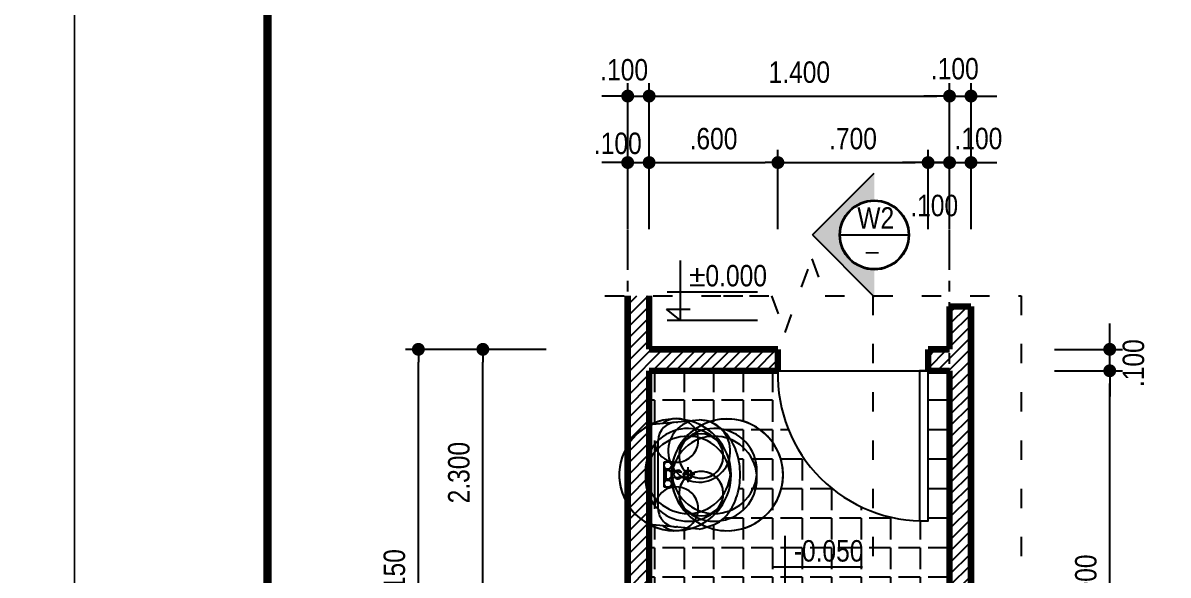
# Model space of a CAD drawing. Header units: millimetres. Extents: x 120 to 288, y 58 to 216.
# Drawn here: x 203.27 to 213.94, y 101.39 to 106.54 of the extents above; entities that cross this region are included whole.
import ezdxf

# ---------------------------------------------------------------- set-up
doc = ezdxf.new("R2010")
doc.units = ezdxf.units.MM
doc.header["$LTSCALE"] = 0.3
doc.header["$MEASUREMENT"] = 0
doc.linetypes.add('ACAD_ISO03W100', pattern=[30, 12, -18])
doc.linetypes.add('CENTER', pattern=[2, 1.25, -0.25, 0.25, -0.25])
doc.layers.get('0').update_dxf_attribs({"linetype": 'CONTINUOUS', "lineweight": 13})
doc.layers.get('DEFPOINTS').update_dxf_attribs({"linetype": 'CONTINUOUS', "lineweight": 13})
for name, color, linetype in [('HATCH', 8, 'CONTINUOUS'), ('KT', 8, 'CONTINUOUS'), ('LAYER 1', 1, 'CONTINUOUS'), ('LAYER 7', 7, 'CONTINUOUS'), ('LAYER1', 1, 'CONTINUOUS'), ('LAYER5', 5, 'CONTINUOUS'), ('LAYER7', 7, 'CONTINUOUS'), ('THAY', 4, 'CONTINUOUS'), ('THIETBI', 25, 'CONTINUOUS'), ('TUONG', 7, 'CONTINUOUS')]:
    doc.layers.add(name, color=color, linetype=linetype)
doc.styles.add('HELVE-KT', font='vhelvcn.TTF')
doc.dimstyles.new('1-100', dxfattribs={"dimtxt": 0.2, "dimasz": 0.12, "dimexe": 0.12, "dimexo": 0.2, "dimgap": 0.12, "dimtad": 1, "dimdec": 3, "dimzin": 4, "dimdsep": 46, "dimtxsty": 'HELVE-KT', "dimblk1": 'DOT', "dimblk2": 'DOT', "dimsah": 1, "dimcen": -0.18, "dimadec": 3, "dimazin": 0, "dimtfac": 1, "dimtdec": 3, "dimtmove": 2, "dimatfit": 3, "dimldrblk": 'DOT', "dimfxl": 0, "dimtolj": 1, "dimtzin": 4, "dimarcsym": 0})
doc.dimstyles.new('1-50', dxfattribs={"dimtxt": 0.2, "dimasz": 0.12, "dimexe": 0.12, "dimexo": 0.2, "dimgap": 0.12, "dimtad": 1, "dimdec": 3, "dimlfac": 0.5, "dimzin": 4, "dimdsep": 46, "dimtxsty": 'HELVE-KT', "dimblk1": 'DOT', "dimblk2": 'DOT', "dimsah": 1, "dimcen": -0.18, "dimadec": 3, "dimazin": 0, "dimtfac": 1, "dimtdec": 3, "dimtmove": 2, "dimatfit": 3, "dimldrblk": 'DOT', "dimfxl": 0, "dimtolj": 1, "dimtzin": 4, "dimarcsym": 0})

# ---------------------------------------------------------------- blocks, each defined once
blk = doc.blocks.new('la')
at = {"layer": 'THIETBI', "linetype": 'Continuous'}
for p, q in [((-5933.4, 607096.9), (-5954.7, 607330.3)), ((-5700.1, 607309.1), (-5700.1, 607252.3)), ((-5445.5, 607330.3), (-5466.7, 607096.9)), ((-5700.1, 607278.1), (-5734.8, 607278.1)), ((-5665.4, 607278.1), (-5700.1, 607278.1)), ((-5944.2, 607224.2), (-5944.2, 607229.6)), ((-5759.5, 607200.4), (-5715, 607200.4)), ((-5759.5, 607183.5), (-5759.5, 607200.4)), ((-5710.2, 607249.6), (-5715.5, 607195.8)), ((-5684.7, 607195.8), (-5690, 607249.6)), ((-5685.2, 607200.4), (-5640.7, 607200.4)), ((-5640.7, 607200.4), (-5640.7, 607183.5)), ((-5456, 607229.6), (-5456, 607224.2)), ((-5759.5, 607166.5), (-5759.5, 607183.5)), ((-5700.1, 607166.5), (-5759.5, 607166.5)), ((-5719.7, 607192), (-5727.8, 607192)), ((-5727.8, 607175), (-5672.4, 607175)), ((-5725.6, 607183.5), (-5716.7, 607183.5)), ((-5640.7, 607166.5), (-5700.1, 607166.5)), ((-5674.6, 607183.5), (-5683.5, 607183.5)), ((-5672.4, 607192), (-5680.5, 607192)), ((-5640.7, 607183.5), (-5640.7, 607166.5)), ((-5466.7, 607096.9), (-5933.4, 607096.9)), ((-5700.1, 607139.4), (-5859.3, 607139.4)), ((-5859.3, 607122.4), (-5540.9, 607122.4)), ((-5540.9, 607139.4), (-5700.1, 607139.4))]:
    blk.add_line(p, q, dxfattribs=at)
for centre, radius in [((-5700.1, 607278.1), 21.2), ((-5700.1, 607278.1), 17), ((-5742.5, 607183.5), 17), ((-5657.7, 607183.5), 17)]:
    blk.add_circle(centre, radius, dxfattribs=at)
for centre, radius, start, end in [((-5716.9, 607277.7), 198.4, 106.8299, 126.1394), ((-5698.9, 607218.2), 260.6, 90, 106.8299), ((-5698.9, 607218.2), 260.6, 73.1701, 90), ((-5680.9, 607277.7), 198.4, 53.8606, 73.1701), ((-5744.5, 607315.4), 151.7, 126.1394, 150.4377), ((-5653.4, 607315.4), 151.7, 29.5623, 53.8606), ((-5786.6, 607339.4), 103.2, 150.4377, 180), ((-5611.2, 607339.4), 103.2, 0, 29.5623), ((-5809.8, 607330.3), 144.9, 180, 190.3889), ((-5786.6, 607339.4), 103.2, 180, 209.5623), ((-5611.2, 607339.4), 103.2, 330.4377, 0), ((-5744.5, 607363.3), 151.7, 209.5623, 233.8606), ((-5700.1, 607232.3), 20, 59.7473, 120.2527), ((-5653.4, 607363.3), 151.7, 306.1394, 330.4377), ((-5859.3, 607224.2), 84.9, 180, 270), ((-5716.9, 607401), 198.4, 233.8606, 253.1701), ((-5698.9, 607460.5), 260.6, 253.1701, 266.4587), ((-5698.9, 607460.5), 260.6, 273.0264, 286.8299), ((-5680.9, 607401), 198.4, 286.8299, 306.1394), ((-5540.9, 607224.2), 84.9, 270, 0), ((-5859.3, 607224.2), 101.8, 218.2453, 270), ((-5719.7, 607196.2), 4.24, 270, 354.3929), ((-5680.5, 607196.2), 4.24, 185.6071, 270), ((-5540.9, 607224.2), 101.8, 270, 321.7547)]:
    blk.add_arc(centre, radius, start, end, dxfattribs=at)
blk.add_spline([(-5445.5, 607330.3), (-5488.4, 607435.8), (-5558.2, 607489), (-5649.3, 607517.4), (-5750.9, 607517.4), (-5842, 607489), (-5911.8, 607435.8), (-5950.1, 607366.4), (-5954.7, 607330.3)], degree=3, dxfattribs=at)
blk = doc.blocks.new('_DOT')
at = {"color": 0, "linetype": 'ByBlock'}
blk.add_line((-0.5, 0), (-1, 0), dxfattribs=at)
at = {"color": 0, "linetype": 'ByBlock', "const_width": 0.5}
blk.add_lwpolyline([(-0.25, 0, 1), (0.25, 0, 1)], format="xyb", close=True, dxfattribs=at)
blk = doc.blocks.new('*D42')
at = {"layer": 'DEFPOINTS', "color": 0, "lineweight": -2, "ltscale": 5}
for p in [(212.685, 103.296), (213.399, 103.296), (212.685, 99.296)]:
    blk.add_point(p, dxfattribs=at)
at = {"layer": 'LAYER 1', "color": 0, "lineweight": -2, "ltscale": 5}
for p, q in [((212.885, 103.296), (213.519, 103.296)), ((213.399, 99.416), (213.399, 103.176)), ((212.885, 99.296), (213.519, 99.296))]:
    blk.add_line(p, q, dxfattribs=at)
at = {"layer": 'LAYER 1', "color": 0, "lineweight": -2, "ltscale": 5, "xscale": 0.12, "yscale": 0.12, "zscale": 0.12}
for p, rotation in [((213.399, 103.296), 90), ((213.399, 99.296), 270)]:
    blk.add_blockref('_DOT', p, dxfattribs=dict(at, rotation=rotation))
at = {"layer": 'LAYER 1', "color": 0, "ltscale": 5, "insert": (213.177, 101.296), "char_height": 0.2, "attachment_point": 5, "rotation": 90, "style": 'HELVE-KT'}
blk.add_mtext('\\A1;2.000', dxfattribs=at)
blk = doc.blocks.new('*D43')
at = {"layer": 'DEFPOINTS', "color": 0, "lineweight": -2, "ltscale": 5}
for p in [(212.685, 103.496), (213.399, 103.496), (212.685, 103.296)]:
    blk.add_point(p, dxfattribs=at)
at = {"layer": 'LAYER 1', "color": 0, "lineweight": -2, "ltscale": 5}
for p, q in [((213.399, 103.616), (213.399, 103.736)), ((212.885, 103.496), (213.519, 103.496)), ((213.399, 103.296), (213.399, 103.496)), ((212.885, 103.296), (213.519, 103.296)), ((213.399, 103.176), (213.399, 103.056))]:
    blk.add_line(p, q, dxfattribs=at)
at = {"layer": 'LAYER 1', "color": 0, "lineweight": -2, "ltscale": 5, "xscale": 0.12, "yscale": 0.12, "zscale": 0.12}
for p, rotation in [((213.399, 103.496), 270), ((213.399, 103.296), 90)]:
    blk.add_blockref('_DOT', p, dxfattribs=dict(at, rotation=rotation))
at = {"layer": 'LAYER 1', "color": 0, "ltscale": 5, "insert": (213.621, 103.367), "char_height": 0.2, "attachment_point": 5, "rotation": 90, "style": 'HELVE-KT'}
blk.add_mtext('\\A1;.100', dxfattribs=at)
blk = doc.blocks.new('*D45')
at = {"layer": 'DEFPOINTS', "color": 0, "lineweight": -2, "ltscale": 5}
for p in [(206.955, 103.496), (208.305, 103.496), (208.305, 99.196)]:
    blk.add_point(p, dxfattribs=at)
at = {"layer": 'LAYER 1', "color": 0, "lineweight": -2, "ltscale": 5}
for p, q in [((208.105, 103.496), (206.835, 103.496)), ((206.955, 99.316), (206.955, 103.376)), ((208.105, 99.196), (206.835, 99.196))]:
    blk.add_line(p, q, dxfattribs=at)
at = {"layer": 'LAYER 1', "color": 0, "lineweight": -2, "ltscale": 5, "xscale": 0.12, "yscale": 0.12, "zscale": 0.12}
for p, rotation in [((206.955, 103.496), 90), ((206.955, 99.196), 270)]:
    blk.add_blockref('_DOT', p, dxfattribs=dict(at, rotation=rotation))
at = {"layer": 'LAYER 1', "color": 0, "ltscale": 5, "insert": (206.732, 101.346), "char_height": 0.2, "attachment_point": 5, "rotation": 90, "style": 'HELVE-KT'}
blk.add_mtext('\\A1;2.150', dxfattribs=at)
blk = doc.blocks.new('*D54')
at = {"layer": 'DEFPOINTS', "color": 0, "lineweight": -2, "ltscale": 5}
for p in [(209.106, 105.238), (208.906, 104.417), (209.106, 104.417)]:
    blk.add_point(p, dxfattribs=at)
at = {"layer": 'LAYER 1', "color": 0, "lineweight": -2, "ltscale": 5}
for p, q in [((208.906, 104.617), (208.906, 105.358)), ((209.106, 104.617), (209.106, 105.358)), ((208.786, 105.238), (208.666, 105.238)), ((208.906, 105.238), (209.106, 105.238)), ((209.226, 105.238), (209.346, 105.238))]:
    blk.add_line(p, q, dxfattribs=at)
at = {"layer": 'LAYER 1', "color": 0, "lineweight": -2, "ltscale": 5, "xscale": 0.12, "yscale": 0.12, "zscale": 0.12}
blk.add_blockref('_DOT', (208.906, 105.238), dxfattribs=at)
at = {"layer": 'LAYER 1', "color": 0, "lineweight": -2, "ltscale": 5, "xscale": 0.12, "yscale": 0.12, "zscale": 0.12, "rotation": 180}
blk.add_blockref('_DOT', (209.106, 105.238), dxfattribs=at)
at = {"layer": 'LAYER 1', "color": 0, "ltscale": 5, "insert": (208.814, 105.416), "char_height": 0.2, "attachment_point": 5, "style": 'HELVE-KT'}
blk.add_mtext('\\A1;.100', dxfattribs=at)
blk = doc.blocks.new('*D55')
at = {"layer": 'DEFPOINTS', "color": 0, "lineweight": -2, "ltscale": 5}
for p in [(210.306, 105.238), (209.106, 104.417), (210.306, 104.417)]:
    blk.add_point(p, dxfattribs=at)
at = {"layer": 'LAYER 1', "color": 0, "lineweight": -2, "ltscale": 5}
for p, q in [((209.106, 104.617), (209.106, 105.358)), ((210.306, 104.617), (210.306, 105.358)), ((209.226, 105.238), (210.186, 105.238))]:
    blk.add_line(p, q, dxfattribs=at)
at = {"layer": 'LAYER 1', "color": 0, "lineweight": -2, "ltscale": 5, "xscale": 0.12, "yscale": 0.12, "zscale": 0.12, "rotation": 180}
blk.add_blockref('_DOT', (209.106, 105.238), dxfattribs=at)
at = {"layer": 'LAYER 1', "color": 0, "lineweight": -2, "ltscale": 5, "xscale": 0.12, "yscale": 0.12, "zscale": 0.12}
blk.add_blockref('_DOT', (210.306, 105.238), dxfattribs=at)
at = {"layer": 'LAYER 1', "color": 0, "ltscale": 5, "insert": (209.706, 105.46), "char_height": 0.2, "attachment_point": 5, "style": 'HELVE-KT'}
blk.add_mtext('\\A1;.600', dxfattribs=at)
blk = doc.blocks.new('*D56')
at = {"layer": 'DEFPOINTS', "color": 0, "lineweight": -2, "ltscale": 5}
for p in [(211.706, 105.238), (210.306, 104.417), (211.706, 104.417)]:
    blk.add_point(p, dxfattribs=at)
at = {"layer": 'LAYER 1', "color": 0, "lineweight": -2, "ltscale": 5}
for p, q in [((210.306, 104.617), (210.306, 105.358)), ((211.706, 104.617), (211.706, 105.358)), ((210.426, 105.238), (211.586, 105.238))]:
    blk.add_line(p, q, dxfattribs=at)
at = {"layer": 'LAYER 1', "color": 0, "lineweight": -2, "ltscale": 5, "xscale": 0.12, "yscale": 0.12, "zscale": 0.12, "rotation": 180}
blk.add_blockref('_DOT', (210.306, 105.238), dxfattribs=at)
at = {"layer": 'LAYER 1', "color": 0, "lineweight": -2, "ltscale": 5, "xscale": 0.12, "yscale": 0.12, "zscale": 0.12}
blk.add_blockref('_DOT', (211.706, 105.238), dxfattribs=at)
at = {"layer": 'LAYER 1', "color": 0, "ltscale": 5, "insert": (211.006, 105.46), "char_height": 0.2, "attachment_point": 5, "style": 'HELVE-KT'}
blk.add_mtext('\\A1;.700', dxfattribs=at)
blk = doc.blocks.new('*D57')
at = {"layer": 'DEFPOINTS', "color": 0, "lineweight": -2, "ltscale": 5}
for p in [(211.906, 105.238), (211.706, 104.417), (211.906, 104.417)]:
    blk.add_point(p, dxfattribs=at)
at = {"layer": 'LAYER 1', "color": 0, "lineweight": -2, "ltscale": 5}
for p, q in [((211.706, 104.617), (211.706, 105.358)), ((211.906, 104.617), (211.906, 105.358)), ((211.586, 105.238), (211.466, 105.238)), ((211.706, 105.238), (211.906, 105.238)), ((212.026, 105.238), (212.146, 105.238))]:
    blk.add_line(p, q, dxfattribs=at)
at = {"layer": 'LAYER 1', "color": 0, "lineweight": -2, "ltscale": 5, "xscale": 0.12, "yscale": 0.12, "zscale": 0.12}
blk.add_blockref('_DOT', (211.706, 105.238), dxfattribs=at)
at = {"layer": 'LAYER 1', "color": 0, "lineweight": -2, "ltscale": 5, "xscale": 0.12, "yscale": 0.12, "zscale": 0.12, "rotation": 180}
blk.add_blockref('_DOT', (211.906, 105.238), dxfattribs=at)
at = {"layer": 'LAYER 1', "color": 0, "ltscale": 5, "insert": (211.763, 104.836), "char_height": 0.2, "attachment_point": 5, "style": 'HELVE-KT'}
blk.add_mtext('\\A1;.100', dxfattribs=at)
blk = doc.blocks.new('*D58')
at = {"layer": 'DEFPOINTS', "color": 0, "lineweight": -2, "ltscale": 5}
for p in [(212.106, 105.238), (211.906, 104.417), (212.106, 104.417)]:
    blk.add_point(p, dxfattribs=at)
at = {"layer": 'LAYER 1', "color": 0, "lineweight": -2, "ltscale": 5}
for p, q in [((211.906, 104.617), (211.906, 105.358)), ((212.106, 104.617), (212.106, 105.358)), ((211.786, 105.238), (211.666, 105.238)), ((211.906, 105.238), (212.106, 105.238)), ((212.226, 105.238), (212.346, 105.238))]:
    blk.add_line(p, q, dxfattribs=at)
at = {"layer": 'LAYER 1', "color": 0, "lineweight": -2, "ltscale": 5, "xscale": 0.12, "yscale": 0.12, "zscale": 0.12}
blk.add_blockref('_DOT', (211.906, 105.238), dxfattribs=at)
at = {"layer": 'LAYER 1', "color": 0, "lineweight": -2, "ltscale": 5, "xscale": 0.12, "yscale": 0.12, "zscale": 0.12, "rotation": 180}
blk.add_blockref('_DOT', (212.106, 105.238), dxfattribs=at)
at = {"layer": 'LAYER 1', "color": 0, "ltscale": 5, "insert": (212.175, 105.461), "char_height": 0.2, "attachment_point": 5, "style": 'HELVE-KT'}
blk.add_mtext('\\A1;.100', dxfattribs=at)
blk = doc.blocks.new('*D59')
at = {"layer": 'DEFPOINTS', "color": 0, "lineweight": -2, "ltscale": 5}
for p in [(209.106, 105.858), (208.906, 104.417), (209.106, 104.417)]:
    blk.add_point(p, dxfattribs=at)
at = {"layer": 'LAYER 1', "color": 0, "lineweight": -2, "ltscale": 5}
for p, q in [((208.906, 104.617), (208.906, 105.978)), ((209.106, 104.617), (209.106, 105.978)), ((208.786, 105.858), (208.666, 105.858)), ((208.906, 105.858), (209.106, 105.858)), ((209.226, 105.858), (209.346, 105.858))]:
    blk.add_line(p, q, dxfattribs=at)
at = {"layer": 'LAYER 1', "color": 0, "lineweight": -2, "ltscale": 5, "xscale": 0.12, "yscale": 0.12, "zscale": 0.12}
blk.add_blockref('_DOT', (208.906, 105.858), dxfattribs=at)
at = {"layer": 'LAYER 1', "color": 0, "lineweight": -2, "ltscale": 5, "xscale": 0.12, "yscale": 0.12, "zscale": 0.12, "rotation": 180}
blk.add_blockref('_DOT', (209.106, 105.858), dxfattribs=at)
at = {"layer": 'LAYER 1', "color": 0, "ltscale": 5, "insert": (208.873, 106.102), "char_height": 0.2, "attachment_point": 5, "style": 'HELVE-KT'}
blk.add_mtext('\\A1;.100', dxfattribs=at)
blk = doc.blocks.new('*D60')
at = {"layer": 'DEFPOINTS', "color": 0, "lineweight": -2, "ltscale": 5}
for p in [(211.906, 105.858), (209.106, 104.417), (211.906, 104.417)]:
    blk.add_point(p, dxfattribs=at)
at = {"layer": 'LAYER 1', "color": 0, "lineweight": -2, "ltscale": 5}
for p, q in [((209.106, 104.617), (209.106, 105.978)), ((211.906, 104.617), (211.906, 105.978)), ((209.226, 105.858), (211.786, 105.858))]:
    blk.add_line(p, q, dxfattribs=at)
at = {"layer": 'LAYER 1', "color": 0, "lineweight": -2, "ltscale": 5, "xscale": 0.12, "yscale": 0.12, "zscale": 0.12, "rotation": 180}
blk.add_blockref('_DOT', (209.106, 105.858), dxfattribs=at)
at = {"layer": 'LAYER 1', "color": 0, "lineweight": -2, "ltscale": 5, "xscale": 0.12, "yscale": 0.12, "zscale": 0.12}
blk.add_blockref('_DOT', (211.906, 105.858), dxfattribs=at)
at = {"layer": 'LAYER 1', "color": 0, "ltscale": 5, "insert": (210.506, 106.08), "char_height": 0.2, "attachment_point": 5, "style": 'HELVE-KT'}
blk.add_mtext('\\A1;1.400', dxfattribs=at)
blk = doc.blocks.new('*D61')
at = {"layer": 'DEFPOINTS', "color": 0, "lineweight": -2, "ltscale": 5}
for p in [(212.106, 105.858), (211.906, 104.417), (212.106, 104.417)]:
    blk.add_point(p, dxfattribs=at)
at = {"layer": 'LAYER 1', "color": 0, "lineweight": -2, "ltscale": 5}
for p, q in [((211.906, 104.617), (211.906, 105.978)), ((212.106, 104.617), (212.106, 105.978)), ((211.786, 105.858), (211.666, 105.858)), ((211.906, 105.858), (212.106, 105.858)), ((212.226, 105.858), (212.346, 105.858))]:
    blk.add_line(p, q, dxfattribs=at)
at = {"layer": 'LAYER 1', "color": 0, "lineweight": -2, "ltscale": 5, "xscale": 0.12, "yscale": 0.12, "zscale": 0.12}
blk.add_blockref('_DOT', (211.906, 105.858), dxfattribs=at)
at = {"layer": 'LAYER 1', "color": 0, "lineweight": -2, "ltscale": 5, "xscale": 0.12, "yscale": 0.12, "zscale": 0.12, "rotation": 180}
blk.add_blockref('_DOT', (212.106, 105.858), dxfattribs=at)
at = {"layer": 'LAYER 1', "color": 0, "ltscale": 5, "insert": (211.955, 106.112), "char_height": 0.2, "attachment_point": 5, "style": 'HELVE-KT'}
blk.add_mtext('\\A1;.100', dxfattribs=at)
blk = doc.blocks.new('*D1189')
at = {"layer": 'DEFPOINTS', "color": 0, "lineweight": -2, "ltscale": 0.08}
for p in [(207.556, 103.496), (208.346, 103.496), (208.346, 101.196)]:
    blk.add_point(p, dxfattribs=at)
at = {"layer": 'LAYER 1', "color": 0, "lineweight": -2, "ltscale": 0.08}
for p, q in [((208.146, 103.496), (207.436, 103.496)), ((207.556, 101.316), (207.556, 103.376)), ((208.146, 101.196), (207.436, 101.196))]:
    blk.add_line(p, q, dxfattribs=at)
at = {"layer": 'LAYER 1', "color": 0, "lineweight": -2, "ltscale": 0.08, "xscale": 0.12, "yscale": 0.12, "zscale": 0.12}
for p, rotation in [((207.556, 103.496), 90), ((207.556, 101.196), 270)]:
    blk.add_blockref('_DOT', p, dxfattribs=dict(at, rotation=rotation))
at = {"layer": 'LAYER 1', "color": 0, "lineweight": -2, "ltscale": 0.08, "insert": (207.333, 102.346), "char_height": 0.2, "attachment_point": 5, "rotation": 90, "style": 'HELVE-KT'}
blk.add_mtext('\\A1;2.300', dxfattribs=at)

msp = doc.modelspace()

# ---------------------------------------------------------------- hatches: boundary and pattern name
at = {"layer": 'HATCH', "ltscale": 5}
h = msp.add_hatch(dxfattribs=at)
h.set_pattern_fill('ANSI31', color=256, scale=0.6, style=0)
h.set_pattern_definition([(45, (208.905986, 94.36598), (-0.053033, 0.053033), [])])
h.paths.add_polyline_path([(212.10599, 98.99611), (211.90599, 98.99611), (211.90599, 95.09611), (211.70599, 95.09611), (211.70599, 94.89611), (211.90599, 94.89611), (211.90599, 94.49611), (212.10599, 94.49611), (212.10599, 94.89611)])
h.paths.add_polyline_path([(212.10599, 103.49611), (212.10599, 103.89611), (211.90599, 103.89611), (211.90599, 103.49611), (211.70599, 103.49611), (211.70599, 103.29611), (211.90599, 103.29611), (211.90599, 99.39611), (212.10599, 99.39611)])
h.paths.add_polyline_path([(212.65386, 99.29611), (212.30599, 99.29611), (212.30599, 99.09611), (212.63288, 99.09611), (212.91812, 99.19993)])
h.paths.add_polyline_path([(209.10599, 97.19611), (208.90599, 97.19611), (208.90599, 94.36598), (209.10599, 94.36598), (209.10599, 94.89611), (210.30599, 94.89611), (210.30599, 95.09611), (209.10599, 95.09611)])
h.paths.add_polyline_path([(209.10599, 100.19611), (208.90599, 100.19611), (208.90599, 99.39611), (209.10599, 99.39611), (209.10599, 99.69611), (209.70599, 99.69611), (209.70599, 99.29611), (209.30599, 99.29611), (209.30599, 99.09611), (209.70599, 99.09611), (209.70599, 98.69611), (209.10599, 98.69611), (209.10599, 98.99611), (208.90599, 98.99611), (208.90599, 98.19611), (209.10599, 98.19611), (209.10599, 98.49611), (209.90599, 98.49611), (209.90599, 99.09611), (211.70599, 99.09611), (211.70599, 99.29611), (209.90599, 99.29611), (209.90599, 99.89611), (209.10599, 99.89611)])
h.paths.add_polyline_path([(208.90599, 101.19611), (209.10599, 101.19611), (209.10599, 103.29611), (210.30599, 103.29611), (210.30599, 103.49611), (209.10599, 103.49611), (209.10599, 103.9959), (208.90599, 103.9959)])
at = {"layer": 'THAY', "linetype": 'Continuous', "ltscale": 1000}
msp.add_hatch(color=256, dxfattribs=at).paths.add_polyline_path([(211.20479, 103.98632), (211.20479, 104.23866, -1), (211.20479, 104.88714), (211.20479, 105.13947), (210.62821, 104.5629)])
at = {"layer": 'THIETBI', "ltscale": 5}
h = msp.add_hatch(dxfattribs=at)
h.set_pattern_fill('ANGLE', color=256, angle=90, style=0)
h.set_pattern_definition([(270, (211.90599, 103.29611), (-0.275, 2e-17), [0.2, -0.075]), (180, (211.90599, 103.29611), (0, 0.275), [0.2, -0.075])])
edge = h.paths.add_edge_path()
edge.add_line((209.90599, 99.29611), (209.90599, 99.89611))
edge.add_line((209.90599, 99.89611), (209.10599, 99.89611))
edge.add_line((209.10599, 99.89611), (209.10599, 101.86116))
edge.add_line((209.10599, 101.86116), (209.57261, 101.81874))
edge.add_spline(control_points=[(209.57261, 101.81874), (209.64877, 101.83866), (209.78362, 101.87394), (209.90177, 102.04579), (209.95696, 102.22859), (209.9568, 102.42666), (209.90219, 102.61201), (209.79605, 102.75483), (209.67436, 102.82926), (209.597, 102.83513), (209.57261, 102.83698)], knot_values=[0, 0, 0, 0, 113.89724828, 201.65718912, 297.12896581, 398.64383394, 494.11561064, 581.87555147, 661.08954557, 697.55070144, 697.55070144, 697.55070144, 697.55070144], degree=3, periodic=0)
edge.add_line((209.57261, 102.83698), (209.10599, 102.79456))
edge.add_line((209.10599, 102.79456), (209.10599, 103.29611))
edge.add_line((209.10599, 103.29611), (210.30599, 103.29611))
edge.add_arc((211.66599, 103.25611), 1.36059, 538.315316, 631.684684)
edge.add_line((211.70599, 101.89611), (211.70599, 103.29611))
edge.add_line((211.70599, 103.29611), (211.90599, 103.29611))
edge.add_line((211.90599, 103.29611), (211.90599, 99.39611))
edge.add_line((211.90599, 99.39611), (211.70599, 99.39611))
edge.add_line((211.70599, 99.39611), (211.70599, 99.29611))
edge.add_line((211.70599, 99.29611), (211.42533, 99.29611))
edge.add_ellipse((211.42139, 99.34111), major_axis=(-0.03182, -0.03182), ratio=1, start_angle=45, end_angle=135)
edge.add_line((211.46639, 99.34111), (211.46639, 99.61111))
edge.add_ellipse((211.42139, 99.61111), major_axis=(-0.03182, -0.03182), ratio=1, start_angle=135, end_angle=225)
edge.add_line((211.42139, 99.65611), (211.27517, 99.65611))
edge.add_ellipse((210.77556, 99.95516), major_axis=(-0.41173, -0.41173), ratio=1, start_angle=104.096575, end_angle=119.926862)
edge.add_ellipse((210.54165, 100.01816), major_axis=(-0.58302, -0.58302), ratio=1, start_angle=119.926862, end_angle=135)
edge.add_ellipse((210.54165, 100.01816), major_axis=(-0.58302, 0.58302), ratio=1, start_angle=225, end_angle=240.073138)
edge.add_ellipse((210.77556, 100.08116), major_axis=(-0.41173, -0.41173), ratio=1, start_angle=150.073138, end_angle=168.031548)
edge.add_ellipse((210.92336, 100.17725), major_axis=(-0.28707, -0.28707), ratio=1, start_angle=168.031548, end_angle=192.500225)
edge.add_ellipse((211.01639, 100.32329), major_axis=(-0.16463, -0.16463), ratio=1, start_angle=192.500225, end_angle=225)
edge.add_ellipse((211.01639, 100.32329), major_axis=(-0.16463, 0.16463), ratio=1, start_angle=315, end_angle=347.499775)
edge.add_ellipse((211.10943, 100.17725), major_axis=(-0.28707, 0.28707), ratio=1, start_angle=347.499775, end_angle=371.968452)
edge.add_ellipse((211.25722, 100.08116), major_axis=(-0.41173, 0.41173), ratio=1, start_angle=11.968452, end_angle=29.926862)
edge.add_ellipse((211.49113, 100.01816), major_axis=(-0.58302, -0.58302), ratio=1, start_angle=-60.073138, end_angle=-45)
edge.add_ellipse((211.49113, 100.01816), major_axis=(-0.58302, 0.58302), ratio=1, start_angle=45, end_angle=60.073138)
edge.add_ellipse((211.25722, 99.95516), major_axis=(-0.41173, 0.41173), ratio=1, start_angle=60.073138, end_angle=75.903425)
edge.add_line((210.75762, 99.65611), (210.61139, 99.65611))
edge.add_ellipse((210.61139, 99.61111), major_axis=(-0.03182, -0.03182), ratio=1, start_angle=225, end_angle=315)
edge.add_line((210.56639, 99.61111), (210.56639, 99.34111))
edge.add_ellipse((210.61139, 99.34111), major_axis=(-0.03182, 0.03182), ratio=1, start_angle=45, end_angle=135)
edge.add_line((210.60745, 99.29611), (209.90599, 99.29611))
edge = h.paths.add_edge_path(flags=16)
edge.add_ellipse((209.30153, 101.62429), major_axis=(-0.35797, 0.35797), ratio=1, start_angle=120.73057, end_angle=143.5446, ccw=False)
edge.add_line((209.17675, 101.13366), (209.17675, 101.10366))
edge.add_line((209.17675, 101.10366), (209.15675, 101.10366))
edge.add_line((209.15675, 101.10366), (209.15675, 101.08366))
edge.add_line((209.15675, 101.08366), (209.17675, 101.08366))
edge.add_line((209.17675, 101.08366), (209.17675, 101.05366))
edge.add_ellipse((209.30153, 100.56303), major_axis=(-0.35797, -0.35797), ratio=1, start_angle=216.4554, end_angle=239.2694, ccw=False)
edge.add_line((209.37675, 101.06366), (209.37676, 101.12366))
h.paths.add_polyline_path([(209.25675, 101.29366), (209.23675, 101.29366), (209.23675, 101.31366), (209.19675, 101.31366), (209.19675, 101.29366), (209.15675, 101.29366), (209.15675, 101.21366), (209.19675, 101.21366), (209.19675, 101.19366), (209.23675, 101.19366), (209.23675, 101.21366), (209.25675, 101.21366)], flags=16)
h.paths.add_polyline_path([(209.25675, 100.97366), (209.23675, 100.97366), (209.23675, 100.99366), (209.19675, 100.99366), (209.19675, 100.97366), (209.15675, 100.97366), (209.15675, 100.89366), (209.19675, 100.89366), (209.19675, 100.87366), (209.23675, 100.87366), (209.23675, 100.89366), (209.25675, 100.89366)], flags=16)
h.paths.add_polyline_path([(209.26933, 100.17386, 1), (209.26933, 99.97386, 1)], flags=16)

# ---------------------------------------------------------------- linework, layer by layer
at = {"layer": 'DEFPOINTS', "linetype": 'Continuous', "ltscale": 0.08}
for points in [[(161.74885, 87.74536), (203.74885, 87.74536), (203.74885, 117.44536), (161.74885, 117.44536)], [(203.74885, 87.74536), (245.74885, 87.74536), (245.74885, 117.44536), (203.74885, 117.44536)]]:
    msp.add_lwpolyline(points, close=True, dxfattribs=at)
at = {"layer": 'HATCH', "linetype": 'CENTER'}
for points in [[(208.90599, 91.41116), (208.90599, 104.97046)], [(211.90599, 91.41116), (211.90599, 104.97046)]]:
    msp.add_lwpolyline(points, dxfattribs=at)
at = {"layer": 'LAYER 1', "linetype": 'ACAD_ISO03W100', "ltscale": 0.05}
msp.add_lwpolyline([(211.19521, 94.36598), (211.19521, 104.23866)], dxfattribs=at)
at = {"layer": 'LAYER 7', "linetype": 'ACAD_ISO03W100', "ltscale": 0.05}
for points in [[(209.79932, 103.9959), (210.24726, 103.9959), (210.37226, 103.65247), (210.62226, 104.33933), (210.74726, 103.9959), (211.19521, 103.9959)], [(208.69284, 103.9959), (210.24726, 103.9959)], [(210.74726, 103.9959), (212.57468, 103.9959), (212.57468, 99.57493)]]:
    msp.add_lwpolyline(points, dxfattribs=at)
at = {"layer": 'LAYER1', "linetype": 'Continuous', "ltscale": 0.05}
for points in [[(209.39419, 104.32343), (209.39419, 103.76782)], [(209.27317, 104.03348), (210.11684, 104.03348)], [(209.26628, 103.87139), (209.48933, 103.87139)], [(209.39419, 103.76782), (209.26628, 103.87139)], [(209.27317, 103.76782), (210.11684, 103.76782)], [(210.37078, 101.75715), (210.37078, 101.20153)], [(210.24976, 101.4672), (211.09343, 101.4672)]]:
    msp.add_lwpolyline(points, dxfattribs=at)
at = {"layer": 'LAYER5', "color": 163, "linetype": 'Continuous'}
msp.add_line((210.30599, 103.29611), (211.70599, 103.29611), dxfattribs=at)
msp.add_lwpolyline([(211.70599, 103.29611), (211.62599, 103.29611), (211.62599, 101.89611), (211.70599, 101.89611)], close=True, dxfattribs=at)
msp.add_arc((211.66599, 103.25611), 1.36059, 178.315316, 271.684684, dxfattribs=at)
at = {"layer": 'LAYER7', "linetype": 'Continuous', "const_width": 0.08}
msp.add_lwpolyline([(244.74885, 116.48282), (205.54885, 116.48282), (205.54885, 88.70791), (244.74885, 88.70791)], close=True, dxfattribs=at)
at = {"layer": 'LAYER7', "ltscale": 5, "const_width": 0.06}
for points in [[(208.90599, 103.9959), (208.90599, 101.19611)], [(209.10599, 103.9959), (209.10599, 103.49611)], [(211.90599, 103.49611), (211.90599, 103.89611)], [(212.10599, 103.49611), (212.10599, 103.89611)], [(210.30599, 103.49611), (209.10599, 103.49611)], [(210.30599, 103.49611), (209.10599, 103.49611)], [(210.30599, 103.29611), (210.30599, 103.49611)], [(211.90599, 103.49611), (211.70599, 103.49611)], [(211.90599, 103.49611), (211.70599, 103.49611)], [(211.70599, 103.29611), (211.70599, 103.49611)], [(212.10599, 99.29611), (212.10599, 103.49611)], [(210.30599, 103.29611), (209.10599, 103.29611)], [(209.10599, 103.29611), (210.30599, 103.29611)], [(209.10599, 103.29611), (209.10599, 101.19611)], [(211.90599, 103.29611), (211.70599, 103.29611)], [(211.70599, 103.29611), (211.90599, 103.29611)]]:
    msp.add_lwpolyline(points, dxfattribs=at)
msp.add_lwpolyline([(211.90599, 99.29611), (211.90599, 103.29611), (211.90599, 103.29611), (211.90599, 99.29611)], close=True, dxfattribs=at)
at = {"layer": 'THAY', "linetype": 'Continuous', "ltscale": 1000}
for points in [[(210.62821, 104.5629), (211.20479, 105.13947)], [(210.62821, 104.5629), (211.20479, 103.98632)], [(210.88727, 104.5629), (211.52231, 104.5629)]]:
    msp.add_lwpolyline(points, dxfattribs=at)
for radius in [0.32424, 0.31752]:
    msp.add_circle((211.20479, 104.5629), radius, dxfattribs=at)
at = {"layer": 'TUONG', "linetype": 'ByBlock', "ltscale": 5, "const_width": 0.06}
msp.add_lwpolyline([(212.10599, 103.89611), (211.90599, 103.89611)], dxfattribs=at)

# ---------------------------------------------------------------- block references
at = {"layer": 'KT', "xscale": 0.001999999978579581, "yscale": 0.001999999862164259, "zscale": 0.002, "rotation": 270}
msp.add_blockref('la', (-1005.08786, 90.92767), dxfattribs=at)

# ---------------------------------------------------------------- texts
at = {"layer": 'LAYER 1', "ltscale": 1000, "insert": (211.12765, 104.62073), "char_height": 0.18, "width": 3.5586, "attachment_point": 1, "style": 'HELVE-KT'}
msp.add_mtext('_', dxfattribs=at)
at = {"layer": 'LAYER1', "ltscale": 1000, "insert": (211.04603, 104.82175), "char_height": 0.2, "width": 3.5586, "attachment_point": 1, "style": 'HELVE-KT'}
msp.add_mtext('W2', dxfattribs=at)
at = {"layer": 'LAYER1', "linetype": 'Continuous', "ltscale": 0.05, "char_height": 0.2, "width": 15.1845217, "attachment_point": 1, "style": 'HELVE-KT'}
for s, insert in [('±0.000', (209.47742, 104.28293)), ('-0.050', (210.454, 101.71665))]:
    msp.add_mtext(s, dxfattribs=dict(at, insert=insert))

# ---------------------------------------------------------------- dimensions: what is measured, and where the dimension line sits
at = {"layer": 'LAYER 1', "ltscale": 5}
for base, p1, p2, picture, middle in [((209.10599, 105.8582), (208.90599, 104.41699), (209.10599, 104.41699), '*D59', (208.87275, 106.10202)), ((212.10599, 105.8582), (211.90599, 104.41699), (212.10599, 104.41699), '*D61', (211.95451, 106.11234)), ((212.10599, 105.23769), (211.90599, 104.41699), (212.10599, 104.41699), '*D58', (212.17493, 105.46062)), ((209.10599, 105.23769), (208.90599, 104.41699), (209.10599, 104.41699), '*D54', (208.81391, 105.41575)), ((211.90599, 105.23769), (211.70599, 104.41699), (211.90599, 104.41699), '*D57', (211.76316, 104.83556))]:
    dim = msp.add_linear_dim(base=base, p1=p1, p2=p2, dimstyle='1-50', dxfattribs=at)
    dim.commit()
    dim.dimension.update_dxf_attribs({"geometry": picture, "text_midpoint": middle, "dimtype": 160})
for base, p1, p2, picture, middle in [((211.90599, 105.8582), (209.10599, 104.41699), (211.90599, 104.41699), '*D60', (210.50599, 106.08033)), ((210.30599, 105.23769), (209.10599, 104.41699), (210.30599, 104.41699), '*D55', (209.70599, 105.45983)), ((211.70599, 105.23769), (210.30599, 104.41699), (211.70599, 104.41699), '*D56', (211.00599, 105.45983))]:
    dim = msp.add_linear_dim(base=base, p1=p1, p2=p2, dimstyle='1-50', dxfattribs=at)
    dim.commit()
    dim.dimension.update_dxf_attribs({"geometry": picture, "text_midpoint": middle})
dim = msp.add_linear_dim(base=(213.39876, 103.49611), p1=(212.68454, 103.29611), p2=(212.68454, 103.49611), angle=90, dimstyle='1-50', dxfattribs=at)
dim.commit()
dim.dimension.update_dxf_attribs({"geometry": '*D43', "text_midpoint": (213.62081, 103.36749), "dimtype": 160})
for base, p1, p2, picture, middle in [((206.95451, 103.49611), (208.3047, 99.19611), (208.3047, 103.49611), '*D45', (206.73238, 101.34611)), ((213.39876, 103.29611), (212.68454, 99.29611), (212.68454, 103.29611), '*D42', (213.17662, 101.29611))]:
    dim = msp.add_linear_dim(base=base, p1=p1, p2=p2, angle=90, dimstyle='1-50', dxfattribs=at)
    dim.commit()
    dim.dimension.update_dxf_attribs({"geometry": picture, "text_midpoint": middle})
at = {"layer": 'LAYER 1', "lineweight": -2, "ltscale": 0.08}
dim = msp.add_linear_dim(base=(207.55561, 103.49611), p1=(208.34639, 101.19611), p2=(208.34639, 103.49611), angle=90, dimstyle='1-100', dxfattribs=at)
dim.commit()
dim.dimension.update_dxf_attribs({"geometry": '*D1189', "text_midpoint": (207.33347, 102.34611)})

doc.saveas('drawing.dxf')
